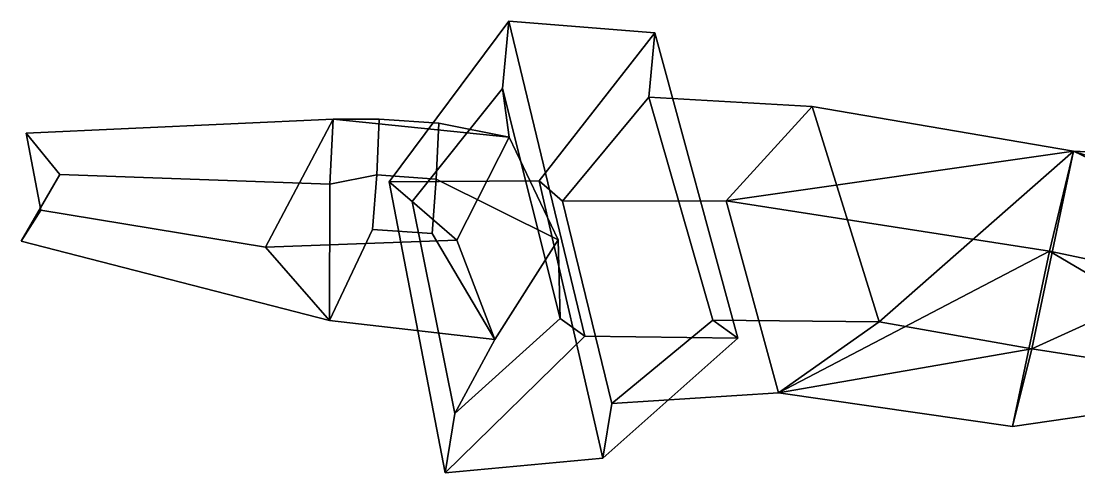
# Model space of a CAD drawing. Extents: x -371 to 193, y -178 to 346.
# Drawn here: x -371.3 to -161.8, y 116.3 to 205.8 of the extents above; entities that cross this region are included whole.
import ezdxf

# ---------------------------------------------------------------- set-up
doc = ezdxf.new("R2010")
doc.units = 0

msp = doc.modelspace()

# ---------------------------------------------------------------- linework, layer by layer
for points in [[(-298.40506, 174.002625, -47.583885), (-274.707397, 205.807281, 0.282952), (-245.803665, 203.518738, -14.167006), (-268.71994, 174.154877, -62.273537)], [(-298.40506, 174.002625, -47.583885), (-293.862793, 170.102112, -37.893559), (-275.991058, 192.489929, -2.225492), (-274.707397, 205.807281, 0.282952)], [(-259.681641, 143.393372, 34.985241), (-274.707397, 205.807281, 0.282952), (-275.991058, 192.489929, -2.225492), (-264.526886, 146.9133, 24.658806)], [(-229.363846, 143.045532, 21.644646), (-245.803665, 203.518738, -14.167006), (-274.707397, 205.807281, 0.282952), (-259.681641, 143.393372, 34.985241)], [(-268.71994, 174.154877, -62.273537), (-245.803665, 203.518738, -14.167006), (-246.996201, 190.782318, -16.491604), (-264.115051, 170.157043, -52.448849)], [(-229.363846, 143.045532, 21.644646), (-234.29982, 146.589355, 11.125527), (-246.996201, 190.782318, -16.491604), (-245.803665, 203.518738, -14.167006)], [(-285.02182, 162.425415, -34.760384), (-274.646088, 182.825348, -17.50803), (-275.991058, 192.489929, -2.225492), (-293.862793, 170.102112, -37.893559)], [(-264.926147, 162.475555, 8.34455), (-264.526886, 146.9133, 24.658806), (-275.991058, 192.489929, -2.225492), (-274.646088, 182.825348, -17.50803)], [(-264.115051, 170.157043, -52.448849), (-246.996201, 190.782318, -16.491604), (-214.599792, 188.874329, -32.431435), (-231.672638, 170.216858, -68.322624)], [(-214.599792, 188.874329, -32.431435), (-246.996201, 190.782318, -16.491604), (-234.29982, 146.589355, 11.125527), (-201.334686, 146.235962, -3.633657)], [(-231.672638, 170.216858, -68.322624), (-214.599792, 188.874329, -32.431435), (-162.820618, 180.066772, -38.239975)], [(-201.334686, 146.235962, -3.633657), (-162.820618, 180.066772, -38.239975), (-214.599792, 188.874329, -32.431435)], [(-363.697906, 175.449524, 40.965271), (-310.187286, 173.507996, 29.397434), (-309.551971, 186.423767, -10.420603), (-370.358337, 183.608459, 22.220604)], [(-367.438263, 168.368927, 6.897882), (-370.358337, 183.608459, 22.220604), (-309.551971, 186.423767, -10.420603), (-322.937469, 161.070099, -32.724937)], [(-322.937469, 161.070099, -32.724937), (-309.551971, 186.423767, -10.420603), (-274.646088, 182.825348, -17.50803), (-285.02182, 162.425415, -34.760384)], [(-300.887695, 175.351807, 50.782944), (-300.395081, 186.394501, 48.117233), (-309.551971, 186.423767, -10.420603), (-310.187286, 173.507996, 29.397434)], [(-300.395081, 186.394501, 48.117233), (-288.612305, 185.587402, 42.827919), (-274.646088, 182.825348, -17.50803), (-309.551971, 186.423767, -10.420603)], [(-300.887695, 175.351807, 50.782944), (-289.139771, 174.523499, 45.374641), (-288.612305, 185.587402, 42.827919), (-300.395081, 186.394501, 48.117233)], [(-289.139771, 174.523499, 45.374641), (-264.926147, 162.475555, 8.34455), (-274.646088, 182.825348, -17.50803), (-288.612305, 185.587402, 42.827919)], [(-371.339996, 162.199158, 29.124226), (-363.697906, 175.449524, 40.965271), (-370.358337, 183.608459, 22.220604), (-367.438263, 168.368927, 6.897882)], [(-231.672638, 170.216858, -68.322624), (-162.820618, 180.066772, -38.239975), (-167.561218, 160.279144, -76.02594)], [(-201.334686, 146.235962, -3.633657), (-171.093765, 140.920532, -5.055824), (-162.820618, 180.066772, -38.239975)], [(-117.619865, 165.186035, 3.278241), (-162.820618, 180.066772, -38.239975), (-171.093765, 140.920532, -5.055824)], [(-85.249657, 142.952698, -56.601727), (-167.561218, 160.279144, -76.02594), (-162.820618, 180.066772, -38.239975)], [(-117.619865, 165.186035, 3.278241), (-78.00351, 175.912598, -23.337431), (-162.820618, 180.066772, -38.239975)], [(-85.249657, 142.952698, -56.601727), (-162.820618, 180.066772, -38.239975), (-78.00351, 175.912598, -23.337431)], [(-371.339996, 162.199158, 29.124226), (-310.23877, 146.541809, 1.191135), (-310.187286, 173.507996, 29.397434), (-363.697906, 175.449524, 40.965271)], [(-301.730988, 164.569092, 52.696728), (-300.887695, 175.351807, 50.782944), (-310.187286, 173.507996, 29.397434), (-310.23877, 146.541809, 1.191135)], [(-301.730988, 164.569092, 52.696728), (-289.91687, 163.757629, 47.38097), (-289.139771, 174.523499, 45.374641), (-300.887695, 175.351807, 50.782944)], [(-256.077454, 119.228668, -34.599468), (-287.321777, 116.346008, -21.066605), (-298.40506, 174.002625, -47.583885), (-268.71994, 174.154877, -62.273537)], [(-287.321777, 116.346008, -21.066605), (-285.417267, 128.071075, -17.216734), (-293.862793, 170.102112, -37.893559), (-298.40506, 174.002625, -47.583885)], [(-289.91687, 163.757629, 47.38097), (-277.472137, 142.778137, -13.421047), (-264.926147, 162.475555, 8.34455), (-289.139771, 174.523499, 45.374641)], [(-256.077454, 119.228668, -34.599468), (-268.71994, 174.154877, -62.273537), (-264.115051, 170.157043, -52.448849), (-254.30838, 130.079468, -31.022673)], [(-277.472137, 142.778137, -13.421047), (-285.02182, 162.425415, -34.760384), (-293.862793, 170.102112, -37.893559), (-285.417267, 128.071075, -17.216734)], [(-221.277283, 132.211975, -45.681686), (-254.30838, 130.079468, -31.022673), (-264.115051, 170.157043, -52.448849), (-231.672638, 170.216858, -68.322624)], [(-221.277283, 132.211975, -45.681686), (-231.672638, 170.216858, -68.322624), (-167.561218, 160.279144, -76.02594)], [(-371.339996, 162.199158, 29.124226), (-367.438263, 168.368927, 6.897882), (-322.937469, 161.070099, -32.724937), (-310.23877, 146.541809, 1.191135)], [(-301.730988, 164.569092, 52.696728), (-310.23877, 146.541809, 1.191135), (-277.472137, 142.778137, -13.421047), (-289.91687, 163.757629, 47.38097)], [(-121.74662, 133.280121, -40.882923), (-117.619865, 165.186035, 3.278241), (-171.093765, 140.920532, -5.055824)], [(-310.23877, 146.541809, 1.191135), (-322.937469, 161.070099, -32.724937), (-285.02182, 162.425415, -34.760384), (-277.472137, 142.778137, -13.421047)], [(-277.472137, 142.778137, -13.421047), (-285.417267, 128.071075, -17.216734), (-264.526886, 146.9133, 24.658806), (-264.926147, 162.475555, 8.34455)], [(-221.277283, 132.211975, -45.681686), (-167.561218, 160.279144, -76.02594), (-174.934677, 125.537354, -49.616199)], [(-174.934677, 125.537354, -49.616199), (-167.561218, 160.279144, -76.02594), (-121.74662, 133.280121, -40.882923)], [(-121.74662, 133.280121, -40.882923), (-167.561218, 160.279144, -76.02594), (-85.249657, 142.952698, -56.601727)], [(-287.321777, 116.346008, -21.066605), (-259.681641, 143.393372, 34.985241), (-264.526886, 146.9133, 24.658806), (-285.417267, 128.071075, -17.216734)], [(-256.077454, 119.228668, -34.599468), (-254.30838, 130.079468, -31.022673), (-234.29982, 146.589355, 11.125527), (-229.363846, 143.045532, 21.644646)], [(-201.334686, 146.235962, -3.633657), (-234.29982, 146.589355, 11.125527), (-254.30838, 130.079468, -31.022673), (-221.277283, 132.211975, -45.681686)], [(-221.277283, 132.211975, -45.681686), (-171.093765, 140.920532, -5.055824), (-201.334686, 146.235962, -3.633657)], [(-256.077454, 119.228668, -34.599468), (-229.363846, 143.045532, 21.644646), (-259.681641, 143.393372, 34.985241), (-287.321777, 116.346008, -21.066605)], [(-221.277283, 132.211975, -45.681686), (-174.934677, 125.537354, -49.616199), (-171.093765, 140.920532, -5.055824)], [(-174.934677, 125.537354, -49.616199), (-121.74662, 133.280121, -40.882923), (-171.093765, 140.920532, -5.055824)]]:
    msp.add_3dface(points)

doc.saveas('drawing.dxf')
